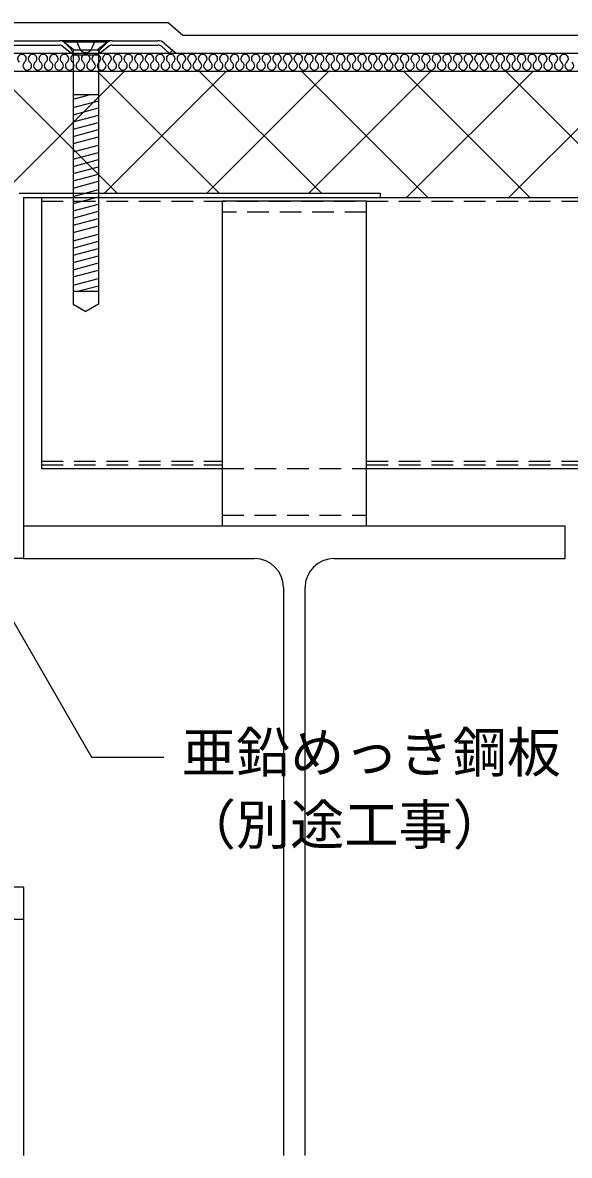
# Model space of a CAD drawing. Units: millimetres, scale not verified. Extents: x -665 to 665, y -465 to 450.
# Drawn here: x 252.8 to 404.3, y -219.5 to 94.2 of the extents above; entities that cross this region are included whole.
import ezdxf
from ezdxf.enums import TextEntityAlignment as Align

# ---------------------------------------------------------------- set-up
doc = ezdxf.new("R2010")
doc.units = ezdxf.units.MM
doc.header["$LTSCALE"] = 5
doc.linetypes.add('DASHED1', pattern=[1.8, 1.2, -0.6])
doc.linetypes.add('DASHED3', pattern=[4, 3, -1])
for name, color, linetype in [('0-1_線色１（水色）', 4, 'Continuous'), ('0-2_線色２（白）', 7, 'Continuous'), ('0-4_線色４（黄）', 2, 'Continuous'), ('0-5_金属', 7, 'Continuous'), ('0-6_鋼板・アングル', 2, 'Continuous'), ('0-7_ビス', 4, 'Continuous'), ('0-A_文字', 7, 'Continuous'), ('0-D_断熱・ハッチ', 4, 'Continuous')]:
    doc.layers.add(name, color=color, linetype=linetype)
doc.styles.add('ＭＳ ゴシック', font='')
doc.styles.get('ＭＳ ゴシック').set_extended_font_data('MS Gothic')

msp = doc.modelspace()

# ---------------------------------------------------------------- linework, layer by layer
at = {"layer": '0-1_線色１（水色）'}
for centre, start, end in [((252.651, 84.258), 307.52351, 232.47649), ((255.595, 84.258), 307.52351, 232.47649), ((258.539, 84.258), 307.52351, 232.47649), ((261.483, 84.258), 307.52351, 232.47649), ((264.427, 84.258), 307.52351, 232.47649), ((267.371, 84.258), 307.52351, 232.47649), ((270.315, 84.258), 307.52351, 232.47649), ((273.259, 84.258), 307.52351, 232.47649), ((276.203, 84.258), 307.52351, 232.47649), ((279.147, 84.258), 307.52351, 232.47649), ((282.091, 84.258), 307.52351, 232.47649), ((285.035, 84.258), 307.52351, 232.47649), ((287.979, 84.258), 307.52351, 232.47649), ((290.922, 84.258), 307.52351, 232.47649), ((293.866, 84.258), 307.52351, 232.47649), ((296.81, 84.258), 307.52351, 232.47649), ((299.754, 84.258), 307.52351, 232.47649), ((302.698, 84.258), 307.52351, 232.47649), ((305.642, 84.258), 307.52351, 232.47649), ((308.586, 84.258), 307.52351, 232.47649), ((311.53, 84.258), 307.52351, 232.47649), ((314.474, 84.258), 307.52351, 232.47649), ((317.418, 84.258), 307.52351, 232.47649), ((320.362, 84.258), 307.52351, 232.47649), ((323.306, 84.258), 307.52351, 232.47649), ((326.249, 84.258), 307.52351, 232.47649), ((329.193, 84.258), 307.52351, 232.47649), ((332.137, 84.258), 307.52351, 232.47649), ((335.081, 84.258), 307.52351, 232.47649), ((338.025, 84.258), 307.52351, 232.47649), ((340.969, 84.258), 307.52351, 232.47649), ((343.913, 84.258), 307.52351, 232.47649), ((346.857, 84.258), 307.52351, 232.47649), ((349.801, 84.258), 307.52351, 232.47649), ((352.745, 84.258), 307.52351, 232.47649), ((355.689, 84.258), 307.52351, 232.47649), ((358.633, 84.258), 307.52351, 232.47649), ((361.577, 84.258), 307.52351, 232.47649), ((364.52, 84.258), 307.52351, 232.47649), ((367.464, 84.258), 307.52351, 232.47649), ((370.408, 84.258), 307.52351, 232.47649), ((373.352, 84.258), 307.52351, 232.47649), ((376.296, 84.258), 307.52351, 232.47649), ((379.24, 84.258), 307.52351, 232.47649), ((382.184, 84.258), 307.52351, 232.47649), ((385.128, 84.258), 307.52351, 232.47649), ((388.072, 84.258), 307.52351, 232.47649), ((391.016, 84.258), 307.52351, 232.47649), ((393.96, 84.258), 307.52351, 232.47649), ((396.904, 84.258), 307.52351, 232.47649), ((399.847, 84.258), 307.52351, 232.47649), ((402.791, 84.258), 307.52351, 232.47649), ((254.123, 82.341), 127.52351, 52.47649), ((257.067, 82.341), 127.52351, 52.47649), ((260.011, 82.341), 127.52351, 52.47649), ((262.955, 82.341), 127.52351, 52.47649), ((265.899, 82.341), 127.52351, 52.47649), ((268.843, 82.341), 127.52351, 52.47649), ((271.787, 82.341), 127.52351, 52.47649), ((274.731, 82.341), 127.52351, 52.47649), ((277.675, 82.341), 127.52351, 52.47649), ((280.619, 82.341), 127.52351, 52.47649), ((283.563, 82.341), 127.52351, 52.47649), ((286.507, 82.341), 127.52351, 52.47649), ((289.45, 82.341), 127.52351, 52.47649), ((292.394, 82.341), 127.52351, 52.47649), ((295.338, 82.341), 127.52351, 52.47649), ((298.282, 82.341), 127.52351, 52.47649), ((301.226, 82.341), 127.52351, 52.47649), ((304.17, 82.341), 127.52351, 52.47649), ((307.114, 82.341), 127.52351, 52.47649), ((310.058, 82.341), 127.52351, 52.47649), ((313.002, 82.341), 127.52351, 52.47649), ((315.946, 82.341), 127.52351, 52.47649), ((318.89, 82.341), 127.52351, 52.47649), ((321.834, 82.341), 127.52351, 52.47649), ((324.778, 82.341), 127.52351, 52.47649), ((327.721, 82.341), 127.52351, 52.47649), ((330.665, 82.341), 127.52351, 52.47649), ((333.609, 82.341), 127.52351, 52.47649), ((336.553, 82.341), 127.52351, 52.47649), ((339.497, 82.341), 127.52351, 52.47649), ((342.441, 82.341), 127.52351, 52.47649), ((345.385, 82.341), 127.52351, 52.47649), ((348.329, 82.341), 127.52351, 52.47649), ((351.273, 82.341), 127.52351, 52.47649), ((354.217, 82.341), 127.52351, 52.47649), ((357.161, 82.341), 127.52351, 52.47649), ((360.105, 82.341), 127.52351, 52.47649), ((363.048, 82.341), 127.52351, 52.47649), ((365.992, 82.341), 127.52351, 52.47649), ((368.936, 82.341), 127.52351, 52.47649), ((371.88, 82.341), 127.52351, 52.47649), ((374.824, 82.341), 127.52351, 52.47649), ((377.768, 82.341), 127.52351, 52.47649), ((380.712, 82.341), 127.52351, 52.47649), ((383.656, 82.341), 127.52351, 52.47649), ((386.6, 82.341), 127.52351, 52.47649), ((389.544, 82.341), 127.52351, 52.47649), ((392.488, 82.341), 127.52351, 52.47649), ((395.432, 82.341), 127.52351, 52.47649), ((398.376, 82.341), 127.52351, 52.47649), ((401.319, 82.341), 127.52351, 52.47649), ((404.263, 82.341), 127.52351, 52.47649)]:
    msp.add_arc(centre, 1.208, start, end, dxfattribs=at)
at = {"layer": '0-2_線色２（白）'}
for p, q in [((211.868, 85.799), (467.333, 85.799)), ((294.334, 86.664), (295.349, 85.799)), ((216.868, 80.799), (467.333, 80.799))]:
    msp.add_line(p, q, dxfattribs=at)
at = {"layer": '0-4_線色４（黄）'}
for p, q in [((207.152, 94.25), (293.139, 94.25)), ((293.139, 94.25), (297.19, 90.799)), ((297.19, 90.799), (467.333, 90.799))]:
    msp.add_line(p, q, dxfattribs=at)
at = {"layer": '0-5_金属'}
for p, q in [((258.068, 45.799), (258.068, -29.201)), ((258.068, 45.799), (467.333, 45.799)), ((348.068, 44.799), (308.068, 44.799)), ((308.068, 44.799), (308.068, -45.201)), ((348.068, -45.201), (348.068, 44.799)), ((258.068, -29.201), (308.068, -29.201)), ((348.068, -29.201), (467.333, -29.201)), ((403.068, -45.201), (253.068, -45.201)), ((403.068, -54.201), (403.068, -45.201)), ((253.068, -54.201), (317.068, -54.201)), ((339.068, -54.201), (403.068, -54.201)), ((325.068, -62.201), (325.068, -219.5)), ((331.068, -219.5), (331.068, -62.201)), ((253.068, -145.201), (5.813, -145.201)), ((253.068, -145.201), (253.068, -219.5)), ((253.068, -154.201), (5.813, -154.201))]:
    msp.add_line(p, q, dxfattribs=at)
at = {"layer": '0-5_金属', "color": 4, "linetype": 'DASHED1'}
for p, q in [((258.068, 44.799), (467.333, 44.799)), ((348.068, 41.799), (308.068, 41.799)), ((258.068, -27.201), (308.068, -27.201)), ((258.068, -28.201), (308.068, -28.201)), ((348.068, -27.201), (467.333, -27.201)), ((348.068, -28.201), (467.333, -28.201)), ((308.068, -29.201), (348.068, -29.201)), ((308.068, -42.201), (348.068, -42.201))]:
    msp.add_line(p, q, dxfattribs=at)
at = {"layer": '0-5_金属'}
for centre, start, end in [((317.068, -62.201), 0, 90), ((339.068, -62.201), 90, 180)]:
    msp.add_arc(centre, 8, start, end, dxfattribs=at)
at = {"layer": '0-6_鋼板・アングル'}
for p, q in [((209.334, 89.25), (263.018, 89.25)), ((210.644, 88.05), (263.018, 88.05)), ((264.481, 88.753), (267.084, 86.75)), ((276.187, 88.753), (273.584, 86.75)), ((277.65, 89.25), (290.304, 89.25)), ((277.65, 88.05), (290.304, 88.05)), ((263.749, 87.801), (266.352, 85.799)), ((267.084, 86.75), (266.352, 85.799)), ((273.584, 86.75), (274.316, 85.799)), ((276.919, 87.801), (274.316, 85.799)), ((291.276, 87.692), (293.556, 85.75)), ((253.068, 45.799), (351.868, 45.799)), ((253.068, 45.799), (253.068, -54.201)), ((253.068, -54.201), (51.868, -54.201))]:
    msp.add_line(p, q, dxfattribs=at)
at = {"layer": '0-6_鋼板・アングル', "color": 4}
for p, q in [((277.65, 89.25), (263.018, 89.25)), ((266.352, 85.799), (274.316, 85.799)), ((267.084, 86.75), (273.584, 86.75))]:
    msp.add_line(p, q, dxfattribs=at)
at = {"layer": '0-6_鋼板・アングル'}
for points in [[(292.055, 88.606), (294.334, 86.664), (293.556, 85.75)], [(251.868, 46.999), (351.868, 46.999), (351.868, 45.799)]]:
    msp.add_lwpolyline(points, dxfattribs=at)
for centre, radius, start, end in [((263.018, 86.85), 2.4, 52.43141, 90), ((263.018, 86.85), 1.2, 52.43141, 90), ((277.65, 86.85), 2.4, 90, 127.56859), ((277.65, 86.85), 1.2, 90, 127.56859), ((290.304, 86.55), 2.7, 49.57392, 90), ((290.304, 86.55), 1.5, 49.57392, 90)]:
    msp.add_arc(centre, radius, start, end, dxfattribs=at)
at = {"layer": '0-7_ビス', "color": 7}
for p, q in [((264.334, 88.866), (264.334, 89.25)), ((276.334, 89.25), (264.334, 89.25)), ((276.334, 88.866), (264.334, 88.866)), ((266.248, 86.952), (264.334, 88.866)), ((274.42, 86.952), (276.334, 88.866)), ((276.334, 88.866), (276.334, 89.25)), ((266.834, 85.537), (266.834, 16.271)), ((273.834, 85.25), (266.834, 85.25)), ((273.834, 85.537), (273.834, 16.271)), ((273.834, 74.25), (266.834, 74.25)), ((273.834, 19.75), (266.834, 19.75)), ((266.834, 16.271), (270.334, 14.25)), ((273.834, 16.271), (270.334, 14.25))]:
    msp.add_line(p, q, dxfattribs=at)
at = {"layer": '0-7_ビス', "color": 7, "linetype": 'DASHED3'}
for p, q in [((268.867, 86.701), (267.784, 89.25)), ((271.802, 86.701), (272.884, 89.25))]:
    msp.add_line(p, q, dxfattribs=at)
at = {"layer": '0-7_ビス'}
for p, q in [((266.834, 73.051), (271.312, 74.25)), ((266.834, 70.744), (273.834, 72.62)), ((266.834, 68.744), (273.834, 70.62)), ((266.834, 66.744), (273.834, 68.62)), ((266.834, 64.744), (273.834, 66.62)), ((266.834, 62.744), (273.834, 64.62)), ((266.834, 60.744), (273.834, 62.62)), ((266.834, 58.438), (273.834, 60.314)), ((266.834, 56.438), (273.834, 58.314)), ((266.834, 54.438), (273.834, 56.314)), ((266.834, 52.438), (273.834, 54.314)), ((266.834, 50.438), (273.834, 52.314)), ((266.834, 48.438), (273.834, 50.314)), ((266.834, 46.132), (273.834, 48.008)), ((266.834, 44.132), (273.834, 46.008)), ((266.834, 42.132), (273.834, 44.008)), ((266.834, 40.132), (273.834, 42.008)), ((266.834, 38.132), (273.834, 40.008)), ((266.834, 36.132), (273.834, 38.008)), ((266.834, 33.826), (273.834, 35.701)), ((266.834, 31.826), (273.834, 33.701)), ((266.834, 29.826), (273.834, 31.701)), ((266.834, 27.826), (273.834, 29.701)), ((266.834, 25.826), (273.834, 27.701)), ((266.834, 23.826), (273.834, 25.701)), ((266.834, 21.519), (273.834, 23.395)), ((267.696, 19.75), (273.834, 21.395))]:
    msp.add_line(p, q, dxfattribs=at)
at = {"layer": '0-7_ビス', "color": 7}
for centre, start, end in [((264.834, 85.537), 0, 45), ((275.834, 85.537), 135, 180)]:
    msp.add_arc(centre, 2, start, end, dxfattribs=at)
at = {"layer": '0-7_ビス', "color": 7, "linetype": 'DASHED3'}
msp.add_arc((270.334, 87.812), 1.84, 217.11751, 322.88248, dxfattribs=at)
at = {"layer": '0-A_文字'}
msp.add_lwpolyline([(240.174, -54.201), (271.929, -109.201), (291.929, -109.201)], dxfattribs=at)
at = {"layer": '0-D_断熱・ハッチ'}
for p, q in [((216.868, 16.604), (281.063, 80.799)), ((245.21, 80.799), (279.01, 46.999)), ((273.494, 80.799), (307.294, 46.999)), ((275.548, 46.999), (309.348, 80.799)), ((301.778, 80.799), (335.578, 46.999)), ((303.832, 46.999), (337.632, 80.799)), ((330.062, 80.799), (365.062, 45.799)), ((332.116, 46.999), (365.916, 80.799)), ((358.347, 80.799), (393.347, 45.799)), ((359.2, 45.799), (394.2, 80.799)), ((386.631, 80.799), (421.631, 45.799)), ((387.485, 45.799), (422.485, 80.799))]:
    msp.add_line(p, q, dxfattribs=at)

# ---------------------------------------------------------------- texts
at = {"layer": '0-A_文字', "style": 'ＭＳ ゴシック'}
for s, p in [('亜鉛めっき鋼板 t=1.2以上', (296.929, -116.701)), ('（別途工事）', (296.929, -136.701))]:
    msp.add_text(s, height=11, dxfattribs=at).set_placement(p, align=Align.BOTTOM_LEFT)

doc.saveas('drawing.dxf')
